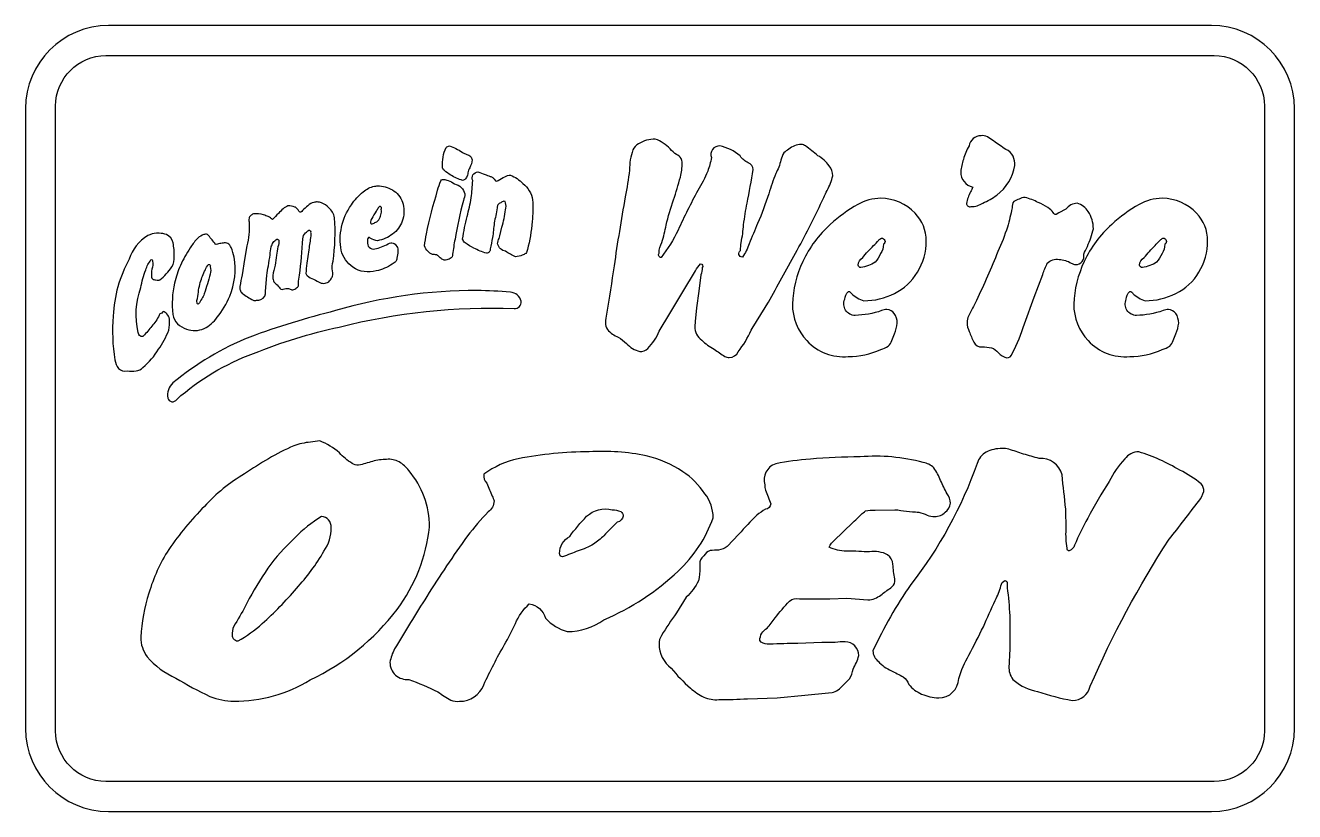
# Model space of a CAD drawing. Extents: x 0 to 12, y 2.3 to 9.7.
import ezdxf

# ---------------------------------------------------------------- set-up
doc = ezdxf.new("R2010")
doc.units = 0

msp = doc.modelspace()

# ---------------------------------------------------------------- linework, layer by layer
at = {"layer": 'Layer 1'}
for points in [[(0.7857, 9.7143, 0.4114), (0, 8.9286), (0, 3.0714, 0.4114), (0.7857, 2.2857), (11.2143, 2.2857, 0.4114), (12, 3.0714), (12, 8.9286, 0.4114), (11.2143, 9.7143), (0.7857, 9.7143)], [(0.7619, 9.4286), (11.2381, 9.4286, -0.4142), (11.7143, 8.9524), (11.7143, 3.0476, -0.4142), (11.2381, 2.5714), (0.7619, 2.5714, -0.4142), (0.2857, 3.0476), (0.2857, 8.9524, -0.4142), (0.7619, 9.4286)], [(7.2968, 7.5905, 0.0205), (7.5476, 8.0873, -0.0071), (7.5802, 8.1556, 0.0586), (7.6341, 8.2921, 0.1804), (7.5984, 8.3881, 0.1214), (7.4929, 8.4833, 0.0084), (7.3754, 8.5754, 0.1259), (7.3365, 8.5889, 0.1785), (7.2175, 8.5436, 0.098), (7.1722, 8.5087, 0.1114), (7.1436, 8.4413, -0.0576), (7.0936, 8.3135, 0.0175), (7.0294, 8.1238, -0.0219), (6.923, 7.8429, 0.0069), (6.8437, 7.6508, -0.0762), (6.7786, 7.5254, -0.7566), (6.7611, 7.5865, -0.0435), (6.7675, 7.6611, 0.031), (6.7905, 7.831, -0.0136), (6.823, 8.0341, 0.0113), (6.8802, 8.3524, 0.3188), (6.8349, 8.4159, -0.1363), (6.7571, 8.481, 0.1203), (6.5651, 8.577, 0.5146), (6.4857, 8.4659, -0.05), (6.4508, 8.3365, -0.044), (6.3579, 8.154, 0.0173), (6.1706, 7.7794, -0.051), (6.0119, 7.5214, -0.6201), (5.9913, 7.5627, -0.1222), (6.0182, 7.6635, 0.0206), (6.0579, 7.8278, -0.0245), (6.1278, 8.0659, 0.0146), (6.1929, 8.281, 0.0557), (6.2095, 8.4159, 0.1046), (6.2008, 8.4571, 0.1464), (6.1563, 8.4936, -0.0921), (6.0952, 8.5492, 0.103), (5.9556, 8.6405, 0.1404), (5.7976, 8.5952, 0.1637), (5.7436, 8.5381, 0.0873), (5.7119, 8.3468, -0.0176), (5.6714, 8.0936, 0.0088), (5.5659, 7.4421, -0.0033), (5.4952, 6.9865, 0.0453), (5.4833, 6.9071, 0.1452), (5.5032, 6.8405, 0.118), (5.6048, 6.7683, -0.0761), (5.6825, 6.7071, 0.1198), (5.8087, 6.6325, 0.1902), (5.8849, 6.6627, 0.1029), (5.9921, 6.8262), (6.0929, 6.9936), (6.2151, 7.1984), (6.3357, 7.396, -0.0453), (6.3825, 7.4619, -0.6336), (6.4, 7.4254, -0.1043), (6.3857, 7.3579), (6.3659, 7.2016), (6.3436, 7.0452), (6.3333, 6.9175), (6.3286, 6.8683, 0.2421), (6.3944, 6.7405, 0.0773), (6.5119, 6.6548, 0.0118), (6.6127, 6.5865, 0.1262), (6.6548, 6.577, 0.2898), (6.7397, 6.631, 0.0636), (6.8611, 6.8341, 0.0024), (7.0246, 7.0992, 0.0128), (7.1516, 7.3302), (7.2968, 7.5905)], [(8.8984, 8.0325, 0.5125), (8.9413, 8.0016, 0.1483), (9.0516, 8.0349, 0.0473), (9.1849, 8.1111, 0.195), (9.3548, 8.3913, 0.0813), (9.3405, 8.4786, 0.1647), (9.2698, 8.5421, -0.0123), (9.2103, 8.5825, 0.0131), (9.0952, 8.6603, 0.1462), (9.0357, 8.6722, 0.3681), (8.9222, 8.5754, 0.0709), (8.869, 8.4484, 0.0435), (8.8429, 8.331, 0.3449), (8.9563, 8.1857, -0.0572), (8.9357, 8.1405, 0.0773), (8.8984, 8.0325)], [(4.1333, 8.25, -0.0751), (4.023, 8.3, -0.0589), (3.9611, 8.3444, -0.1643), (3.9421, 8.3754, -0.0242), (3.9484, 8.4706, -0.0896), (3.9794, 8.5603, -0.1772), (4.0087, 8.5762, -0.0711), (4.1286, 8.5159, 0.0193), (4.1722, 8.4952, -0.141), (4.2095, 8.4746, -0.1216), (4.2246, 8.4444, -0.1114), (4.2008, 8.369, 0.0561), (4.1889, 8.346, 0.0091), (4.1794, 8.2984, -0.1019), (4.1611, 8.2659, -0.2385), (4.1333, 8.25)], [(4.1341, 7.696, -0.0233), (4.1754, 7.9095, 0.033), (4.2151, 8.0857, 0.0133), (4.2302, 8.2476, -0.561), (4.2786, 8.3294, -0.0445), (4.346, 8.3064, -0.0054), (4.3929, 8.2881, -0.1311), (4.4182, 8.277, -0.0374), (4.4373, 8.2556, 0.3421), (4.4548, 8.2429, 0.0495), (4.4706, 8.25, -0.0472), (4.5333, 8.2833, -0.1859), (4.5873, 8.3, -0.0947), (4.7032, 8.2214, -0.1858), (4.796, 8.0667, -0.0401), (4.7913, 7.8603, -0.0385), (4.7468, 7.596, -0.149), (4.731, 7.5595, -0.0982), (4.6984, 7.5436, -0.0997), (4.6341, 7.5286, -0.0612), (4.5405, 7.5802, -0.3003), (4.4651, 7.65, -0.0897), (4.469, 7.6778, 0.0354), (4.4865, 7.727), (4.5032, 7.8079, 0.0548), (4.5397, 7.9722, 0.117), (4.5405, 8.0389, 0.3489), (4.5238, 8.0548, 0.0558), (4.4952, 8.0381, 0.1926), (4.4675, 8.0191, 0.0733), (4.4603, 7.9913, -0.0296), (4.4484, 7.9167, 0.0319), (4.4333, 7.8476, 0.003), (4.4175, 7.7087, 0.0081), (4.3944, 7.6032, -0.4474), (4.3595, 7.5611, -0.0549), (4.2413, 7.6103, -0.0666), (4.1579, 7.6603, -0.1834), (4.1341, 7.696)], [(3.0817, 8.0182, -0.0638), (3.1936, 8.1429, -0.1214), (3.3, 8.1944, -0.0366), (3.3238, 8.1976, -0.0135), (3.3484, 8.1976, -0.141), (3.4857, 8.1492, -0.191), (3.5714, 8.0238, -0.1457), (3.5627, 7.8651, -0.1534), (3.4722, 7.7429, -0.1186), (3.3302, 7.6802, -0.115), (3.2611, 7.704, 0.2845), (3.2437, 7.7111, 0.2193), (3.2349, 7.6698, 0.5327), (3.3032, 7.6016, 0.068), (3.4294, 7.6492, -0.1062), (3.4548, 7.6587, -0.2052), (3.4952, 7.6468, -0.1497), (3.5206, 7.6024, -0.0792), (3.519, 7.5476), (3.5127, 7.5135, -0.1768), (3.5024, 7.4833, -0.0574), (3.469, 7.4595, -0.1007), (3.3167, 7.3952, -0.226), (3.0968, 7.4294, -0.1931), (2.9857, 7.5897, -0.1029), (2.9897, 7.8087, -0.1062), (3.0817, 8.0182)], [(3.7921, 7.7436, -0.0226), (3.8976, 8.1563, -0.0342), (3.927, 8.2444, -0.26), (3.9452, 8.2587, -0.0656), (3.9548, 8.2595, -0.0577), (3.996, 8.2492, -0.0641), (4.0564, 8.2167, -0.2951), (4.1556, 8.1214, -0.0462), (4.1421, 8.0603, 0.0279), (4.0619, 7.6936, 0.0211), (4.0397, 7.5516, -0.1604), (4.0341, 7.5278, -0.099), (4.0151, 7.5127, -0.114), (3.9722, 7.4968, -0.1556), (3.9468, 7.5008, -0.0338), (3.9143, 7.5254, 0.1211), (3.8881, 7.5452, 0.0348), (3.85, 7.5508, -0.1394), (3.8048, 7.5802, -0.1651), (3.7738, 7.631, -0.0257), (3.7921, 7.7436)], [(2.0484, 7.3571, 0.0085), (2.0286, 7.2484, 0.0714), (2.0294, 7.2143, 0.1692), (2.0492, 7.1825, 0.0457), (2.1532, 7.1183, 0.2207), (2.1857, 7.1167, 0.052), (2.2262, 7.1238, 0.366), (2.2698, 7.2032), (2.2825, 7.3524, -0.0285), (2.2976, 7.4421, 0.0106), (2.3135, 7.5476, -0.02), (2.3246, 7.6206, -0.0904), (2.3429, 7.6619, -0.1353), (2.377, 7.6936, -0.4324), (2.3952, 7.6841, -0.1636), (2.3881, 7.6222, 0.0116), (2.3746, 7.5421, -0.0063), (2.3603, 7.4484, 0.0095), (2.3389, 7.3508, 0.0983), (2.3421, 7.3119, 0.0673), (2.3492, 7.2929, 0.0501), (2.3809, 7.2619, 0.0137), (2.4159, 7.2222, 0.2776), (2.4381, 7.223, -0.0544), (2.4889, 7.2278, 0.0388), (2.5206, 7.2159, 0.2068), (2.5365, 7.2175, 0.1335), (2.5722, 7.2413, 0.0848), (2.5825, 7.2548, 0.0834), (2.5825, 7.2778, -0.05), (2.5921, 7.354, 0.0191), (2.623, 7.6984, -0.1884), (2.6492, 7.754, 0.0073), (2.6794, 7.7786, -0.6162), (2.6968, 7.7579, -0.1001), (2.6976, 7.7246, -0.0127), (2.6794, 7.5952), (2.6595, 7.4675, 0.0164), (2.6524, 7.3698, 0.1742), (2.6651, 7.35, 0.0658), (2.7246, 7.3151, 0.0314), (2.7968, 7.2802, 0.1432), (2.8452, 7.281, 0.2016), (2.8841, 7.3111, 0.0532), (2.9032, 7.3452, 0.1177), (2.9032, 7.3921, -0.0937), (2.9087, 7.4865, 0.0517), (2.9238, 7.8968, 0.1463), (2.8698, 7.9921, 0.1097), (2.8008, 8.0373, 0.0717), (2.7587, 8.046, 0.042), (2.7452, 8.0452, 0.0416), (2.7278, 8.0421, 0.1435), (2.6714, 8.0103, 0.0583), (2.6198, 7.9643, -0.0896), (2.6056, 7.9508, -0.4666), (2.5833, 7.9651, 0.015), (2.5611, 7.9913, 0.1053), (2.5484, 7.9984, 0.0969), (2.4825, 8.0079, 0.1096), (2.4381, 7.9809, 0.0431), (2.3921, 7.9381, -0.0263), (2.3365, 7.881, 0.0354), (2.296, 7.9071, 0.0441), (2.2516, 7.9238, 0.1077), (2.1556, 7.9325, 0.0873), (2.1286, 7.9159, 0.1371), (2.1151, 7.8921, 0.1068), (2.1167, 7.846, -0.0691), (2.0944, 7.6318), (2.0722, 7.5032), (2.0484, 7.3571)], [(7.7802, 6.5849, 0.106), (8.0873, 6.6508, 0.0542), (8.1587, 6.6849, 0.1591), (8.1913, 6.7373, -0.0072), (8.2175, 6.7992, 0.072), (8.2437, 6.9016, 0.1519), (8.2151, 6.9929, 0.2162), (8.146, 7.0294, 0.1005), (8.0952, 7.0191, -0.0757), (7.8452, 6.9738, -0.5477), (7.7476, 7.1262, -0.2148), (7.7809, 7.2, -0.2967), (7.8103, 7.1802, 0.123), (7.9278, 7.1127, 0.1182), (8.2159, 7.1818, 0.1499), (8.4341, 7.3825, 0.1406), (8.5175, 7.6786, 0.1955), (8.4119, 7.9389, 0.203), (8.0873, 8.081, 0.1193), (7.869, 8.0222, 0.0577), (7.6103, 7.8333, 0.1033), (7.3508, 7.4833, 0.1019), (7.2516, 7.0802, 0.192), (7.3889, 6.7357, 0.2341), (7.7802, 6.5849)], [(9.3286, 7.9897, -0.0245), (9.2849, 7.8087, -0.0278), (9.1952, 7.577, -0.0091), (8.9921, 7.1135, 0.011), (8.9159, 6.9683, 0.1013), (8.9032, 6.9071, 0.1216), (8.9246, 6.8214, 0.0335), (8.9659, 6.7214, 0.2962), (9.0452, 6.6762, -0.0459), (9.1333, 6.6683, -0.1502), (9.1992, 6.6198, 0.1031), (9.2754, 6.573, 0.3267), (9.331, 6.6135, 0.0479), (9.446, 6.896), (9.5381, 7.1452), (9.6182, 7.3619, -0.0292), (9.6619, 7.4675, -0.2751), (9.773, 7.5016, -0.1456), (9.8881, 7.4675, 0.0728), (9.9294, 7.454, 0.485), (10.0064, 7.5516, -0.0027), (10.0405, 7.6254, 0.054), (10.0976, 7.7936, 0.1474), (10.0484, 7.9563, 0.1822), (9.9452, 8.0333, 0.2181), (9.8381, 7.9794), (9.7722, 7.9421), (9.7444, 7.9262, -0.3098), (9.7183, 7.946, 0.0514), (9.6675, 7.9929, 0.0493), (9.5762, 8.0413, 0.0447), (9.4516, 8.0889, 0.1206), (9.3944, 8.073, 0.0786), (9.346, 8.05, 0.1906), (9.3286, 7.9897)], [(10.0111, 7.4833, 0.1019), (9.9119, 7.0802, 0.192), (10.0492, 6.7357, 0.2341), (10.4405, 6.5849, 0.1058), (10.7484, 6.6508, 0.0542), (10.8198, 6.6849, 0.165), (10.8516, 6.7373, -0.0068), (10.8778, 6.7992, 0.0721), (10.904, 6.9016, 0.1493), (10.8762, 6.9929, 0.2165), (10.8071, 7.0294, 0.1), (10.7563, 7.0191, -0.0766), (10.5056, 6.9738, -0.5477), (10.4079, 7.1262, -0.2195), (10.4421, 7.2, -0.2967), (10.4714, 7.1802, 0.122), (10.5881, 7.1127, 0.1179), (10.877, 7.1818, 0.1518), (11.0944, 7.3825, 0.1406), (11.1778, 7.6786, 0.1942), (11.073, 7.9389, 0.202), (10.7476, 8.081, 0.1221), (10.5302, 8.0222, 0.0571), (10.2706, 7.8333, 0.1033), (10.0111, 7.4833)], [(3.277, 7.8889, 0.2566), (3.2635, 7.8476, 0.4212), (3.2786, 7.8381, 0.0465), (3.3127, 7.8556, 0.1527), (3.3429, 7.8786, 0.0643), (3.3603, 7.9254, 0.1436), (3.3635, 7.9746, 0.7268), (3.3468, 8.0032, 0.0647), (3.3357, 7.9897, -0.01), (3.3167, 7.9587, 0.0353), (3.277, 7.8889)], [(1.2397, 7.75, 0.1069), (1.1571, 7.7278, 0.1857), (0.9809, 7.5048, 0.1152), (0.831, 6.9683, 0.0609), (0.8452, 6.554, 0.0902), (0.8802, 6.4722, 0.2239), (0.9635, 6.4492, 0.062), (1.0468, 6.4492, 0.1432), (1.1103, 6.4825, 0.0797), (1.2595, 6.654, 0.0658), (1.3548, 6.8333, 0.0625), (1.3635, 6.9397, 0.1643), (1.3365, 6.9881, 0.1323), (1.304, 7.0111, 0.0425), (1.2897, 6.996, -0.0025), (1.2722, 6.9905, 0.2268), (1.2643, 6.9754, -0.0983), (1.1944, 6.873, -0.0256), (1.1167, 6.7802, -0.2845), (1.0873, 6.777, -0.2344), (1.0667, 6.8135, -0.1426), (1.0913, 7.2365, -0.0423), (1.1373, 7.4048, -0.0638), (1.1865, 7.4992, -0.7228), (1.2032, 7.4865, -0.1559), (1.196, 7.4119, 0.0638), (1.1929, 7.3357, 0.1217), (1.2016, 7.3183, 0.1523), (1.2302, 7.3111, 0.0071), (1.2587, 7.3056, 0.2046), (1.2714, 7.3103, 0.0887), (1.3317, 7.3659, 0.0311), (1.3857, 7.4317, 0.1696), (1.4071, 7.5317, 0.0636), (1.396, 7.6611, 0.2331), (1.3341, 7.7373, 0.076), (1.2651, 7.7508, 0.0332), (1.2397, 7.75)], [(1.5579, 7.6111, 0.0339), (1.4651, 7.4468, 0.0533), (1.4111, 7.2794, 0.0851), (1.3929, 6.9833, 0.2737), (1.5246, 6.8444, 0.1869), (1.6897, 6.8492, 0.1222), (1.8127, 6.9563, 0.0691), (1.9325, 7.1563, 0.1399), (1.9746, 7.5238, 0.042), (1.946, 7.6143, 0.1135), (1.9143, 7.6548, 0.1052), (1.8698, 7.6571, 0.0408), (1.827, 7.6508, -0.0675), (1.8032, 7.6437, -0.3005), (1.7897, 7.6571, 0.0331), (1.7214, 7.7373, 0.1938), (1.7016, 7.7413, 0.1046), (1.6722, 7.7317, 0.0919), (1.6198, 7.6936, 0.0493), (1.5579, 7.6111)], [(7.8992, 7.4262, -0.3966), (7.8746, 7.4492, -0.2695), (7.9167, 7.5198, -0.0354), (8.0198, 7.6333, 0.0196), (8.0675, 7.6841, -0.0851), (8.0936, 7.704, -0.7841), (8.1127, 7.646, -0.1492), (8.0857, 7.5579, -0.0652), (8.0341, 7.4778, -0.1287), (7.9698, 7.446, -0.0503), (7.8992, 7.4262)], [(10.5349, 7.4492, -0.273), (10.5778, 7.5198, -0.0335), (10.6802, 7.6333, 0.0152), (10.7286, 7.6841, -0.0852), (10.7548, 7.704, -0.7979), (10.773, 7.646, -0.1455), (10.7468, 7.5579, -0.0652), (10.6952, 7.4778, -0.1323), (10.6302, 7.446, -0.0488), (10.5603, 7.4262, -0.3858), (10.5349, 7.4492)], [(1.7278, 7.4548, -0.1176), (1.7341, 7.4564, -0.4681), (1.7484, 7.4365, -0.1235), (1.7468, 7.3635, -0.0148), (1.6913, 7.1794, -0.0437), (1.6381, 7.0825, -0.5941), (1.623, 7.0936, -0.1505), (1.6262, 7.1349, 0.0656), (1.6381, 7.2127, -0.0285), (1.6532, 7.2849, -0.0339), (1.7016, 7.4056, -0.0422), (1.7278, 7.4548)], [(2.1211, 6.7694, 0.0775), (1.3952, 6.3357, 0.2646), (1.3468, 6.1936, 0.6806), (1.431, 6.1809, -0.0935), (2.1564, 6.6146, -0.0427), (2.9675, 6.8643, -0.072), (4.6214, 7.0389, 0.4847), (4.6873, 7.1071, 0.3293), (4.5857, 7.1936, 0.0223), (4.2698, 7.2087, 0.0721), (2.9325, 7.0191, 0.0256), (2.1211, 6.7694)], [(2.5373, 5.7429, 0.0443), (2.0722, 5.477, 0.0759), (1.6929, 5.169, 0.0463), (1.3556, 4.7619, 0.0711), (1.1675, 4.35, 0.0642), (1.0905, 3.9333, 0.1595), (1.1508, 3.7484, 0.1149), (1.4222, 3.5476, 0.0284), (1.7444, 3.3746, 0.0902), (1.9714, 3.3278, 0.1381), (2.6929, 3.531, 0.1211), (3.5151, 4.1968, 0.1335), (3.8206, 4.9746, 0.1773), (3.6254, 5.5079, 0.0825), (3.5333, 5.5913, 0.1428), (3.4151, 5.6135, 0.071), (3.2817, 5.5944, -0.0146), (3.1508, 5.5579, -0.1383), (3.0889, 5.5754, -0.0697), (2.9683, 5.6754, 0.0896), (2.7841, 5.7881), (2.6944, 5.777, 0.0569), (2.5373, 5.7429)], [(3.7944, 4.319, 0.0036), (3.4913, 3.8222, 0.0899), (3.4468, 3.6952, 0.4448), (3.6246, 3.5349, -0.0286), (3.9, 3.4167, 0.0208), (4.0222, 3.3389, 0.1295), (4.1056, 3.3278, 0.3088), (4.3341, 3.4841, -0.0208), (4.5294, 3.8635, 0.023), (4.6325, 4.0619, -0.1054), (4.7635, 4.2484, -0.3031), (4.9174, 4.1119, 0.1331), (5.123, 3.9865, 0.1589), (5.4698, 4.0992, 0.0904), (6.1714, 4.5579, 0.1211), (6.5024, 5.0627, 0.1661), (6.4246, 5.2897, 0.1018), (6.2151, 5.4976, 0.0943), (5.8698, 5.646, 0.0694), (5.3317, 5.6849, 0.049), (4.6595, 5.6191, 0.1079), (4.3357, 5.4738, 0.2433), (4.3627, 5.3881, 0.0125), (4.4135, 5.2667, -0.0664), (4.431, 5.2206, -0.2577), (4.3746, 5.119, 0.0173), (4.1786, 4.8905, 0.0135), (3.7944, 4.319)], [(6.0127, 3.9508, 0.1302), (5.9913, 3.8698, 0.2339), (6.1056, 3.6402, 0.041), (6.2873, 3.4532, 0.0638), (6.4135, 3.3659, 0.1166), (6.5548, 3.3436, 0.0165), (6.827, 3.3524), (7.1071, 3.3595), (7.3683, 3.3865, 0.0097), (7.6262, 3.4111, 0.178), (7.7278, 3.4786, 0.0341), (7.7905, 3.5405, 0.1125), (7.8254, 3.6325, 0.0562), (7.8802, 3.7595, 0.2042), (7.8413, 3.8508, 0.1908), (7.7508, 3.8913, 0.04), (7.6564, 3.8833), (7.531, 3.8833), (7.3016, 3.8738, 0.012), (7.0373, 3.8675), (7.0143, 3.8675, -0.2337), (6.9436, 3.9024, -0.2791), (7.0143, 4.0182, 0.0162), (7.0889, 4.1151, -0.0223), (7.223, 4.2746, -0.2306), (7.3198, 4.296), (7.4452, 4.296), (7.6071, 4.296), (7.7667, 4.3032), (7.9659, 4.2881, 0.1426), (8.0302, 4.3008, 0.0792), (8.0889, 4.331, -0.0268), (8.1809, 4.4, 0.2011), (8.2214, 4.4603, 0.0506), (8.2191, 4.4841, -0.0193), (8.2016, 4.623, 0.2163), (8.1524, 4.7119, 0.1614), (7.9809, 4.7397, -0.0233), (7.881, 4.7444, 0.0137), (7.7611, 4.7476, -0.1188), (7.5992, 4.7833, -0.1478), (7.6532, 4.8524), (7.723, 4.9206), (7.8357, 5.0286, 0.0091), (7.9, 5.0913, -0.043), (7.9436, 5.127, -0.112), (8.0333, 5.1325), (8.2191, 5.1373, -0.0493), (8.2754, 5.131, 0.0162), (8.3857, 5.119, -0.0109), (8.4476, 5.1135, -0.0346), (8.5246, 5.0873, 0.0763), (8.5968, 5.0738, 0.1908), (8.6976, 5.1135, 0.1854), (8.7452, 5.1992, 0.1636), (8.7151, 5.2889, -0.0243), (8.6532, 5.4143, 0.0661), (8.5889, 5.5333, 0.1579), (8.4889, 5.5849, 0.0858), (7.8929, 5.6373, 0.0219), (7.4214, 5.6167, 0.0268), (7.0944, 5.573, 0.4081), (6.9913, 5.373, 0.055), (6.9968, 5.3222, -0.0203), (7.0468, 5.1936, -0.412), (6.996, 5.1429, 0.036), (6.9159, 5.0857, 0.0185), (6.746, 4.9071), (6.6357, 4.7921, -0.1376), (6.554, 4.7563, 0.0252), (6.4738, 4.7524, 0.1532), (6.4135, 4.7032, 0.0595), (6.3818, 4.6635, 0.1161), (6.3778, 4.5921, -0.0578), (6.3635, 4.4667, -0.0993), (6.2476, 4.3119), (6.1548, 4.1627, 0.0077), (6.0127, 3.9508)], [(8.0135, 3.8048, 0.2373), (8.0635, 3.7056, 0.1071), (8.1873, 3.6159, -0.0114), (8.2992, 3.5595, -0.1422), (8.354, 3.4881, 0.1395), (8.4738, 3.3968, 0.1027), (8.6349, 3.3595, 0.4025), (8.8246, 3.5421, -0.0632), (8.9214, 3.7643, 0.0031), (9.0571, 4.0325, -0.0049), (9.1698, 4.2817, 0.0563), (9.2238, 4.4182, -0.247), (9.2611, 4.4706, -0.4346), (9.2833, 4.4421), (9.2833, 4.4008, -0.0119), (9.3071, 4.1357), (9.3071, 3.823), (9.2992, 3.6421, 0.1985), (9.3484, 3.523, 0.1298), (9.5698, 3.4214, 0.0404), (9.8976, 3.3357, 0.3478), (10.0675, 3.4698, -0.0419), (10.8143, 4.8595, 0.0042), (11.0944, 5.2198, 0.0842), (11.1405, 5.3111, 0.2341), (11.1151, 5.3818, 0.0656), (10.9151, 5.5119, 0.0594), (10.527, 5.6849, 0.2391), (10.3936, 5.6175, 0.0822), (10.2476, 5.4056, 0.0217), (10.0444, 5.0587, 0.0203), (9.919, 4.8032, -0.2313), (9.8698, 4.7484, -0.4665), (9.8484, 4.7738, -0.0514), (9.8397, 4.9532), (9.8365, 5.1429, 0.0026), (9.8008, 5.4683, 0.3713), (9.5849, 5.623, -0.0091), (9.4365, 5.6643, 0.0042), (9.2968, 5.7103, 0.0824), (9.2341, 5.7167, 0.1092), (9.0833, 5.6833, 0.1823), (8.9976, 5.5754, -0.0824), (8.3714, 4.4325, 0.0437), (8.0135, 3.8048)], [(2.8008, 5.0738, 0.0671), (2.546, 4.8714, 0.0475), (2.2921, 4.5849, 0.0238), (2.0936, 4.2556, -0.0242), (1.9841, 4.0595, 0.1568), (1.9556, 3.9706, 0.494), (2.0103, 3.8992, 0.0591), (2.2389, 4.0619, 0.0362), (2.5619, 4.3944, 0.06), (2.823, 4.7468, 0.1508), (2.8921, 4.9698, 0.184), (2.8659, 5.0437, 0.2204), (2.8008, 5.0738)], [(5.05, 4.7254, -0.2725), (5.146, 4.8841, -0.0339), (5.3064, 5.0762, -0.2518), (5.5476, 5.1373, -0.1062), (5.6286, 5.1198, -0.2559), (5.6532, 5.0778, -0.2637), (5.596, 5.0198, 0.004), (5.4698, 4.8929, -0.0455), (5.3714, 4.8135, -0.0569), (5.227, 4.7492, -0.0023), (5.0786, 4.6929, -0.4183), (5.05, 4.7254)]]:
    msp.add_lwpolyline(points, format="xyb", dxfattribs=at)

doc.saveas('drawing.dxf')
